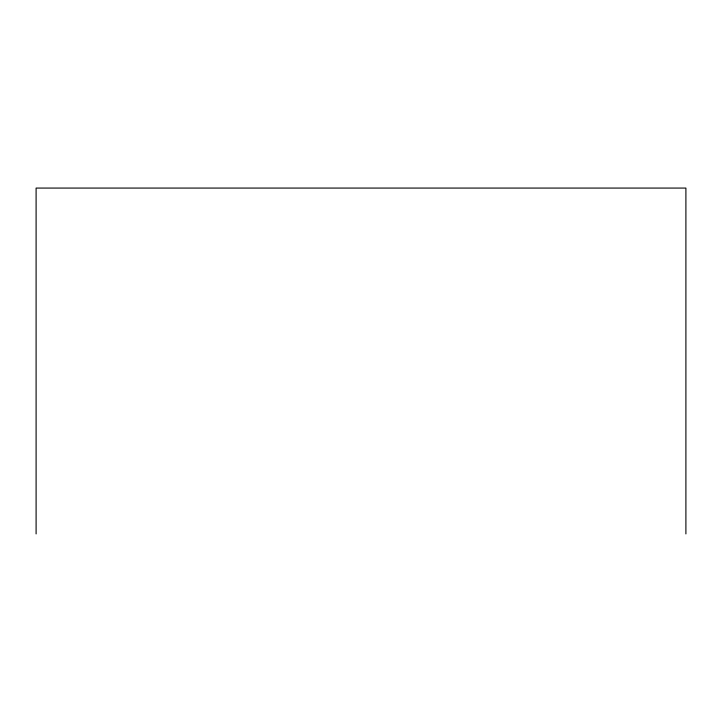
<?xml version="1.0" encoding="UTF-8"?>
<svg xmlns="http://www.w3.org/2000/svg" width="722" height="722" viewBox="0 0 722 722"><rect width="100%" height="100%" fill="white"/><g stroke="black" fill="none" stroke-linecap="round" stroke-linejoin="round"><path stroke-width="1.08" d="M685.9 533.928L685.9 188.072L36.1 188.072L36.1 533.928"/></g></svg>
